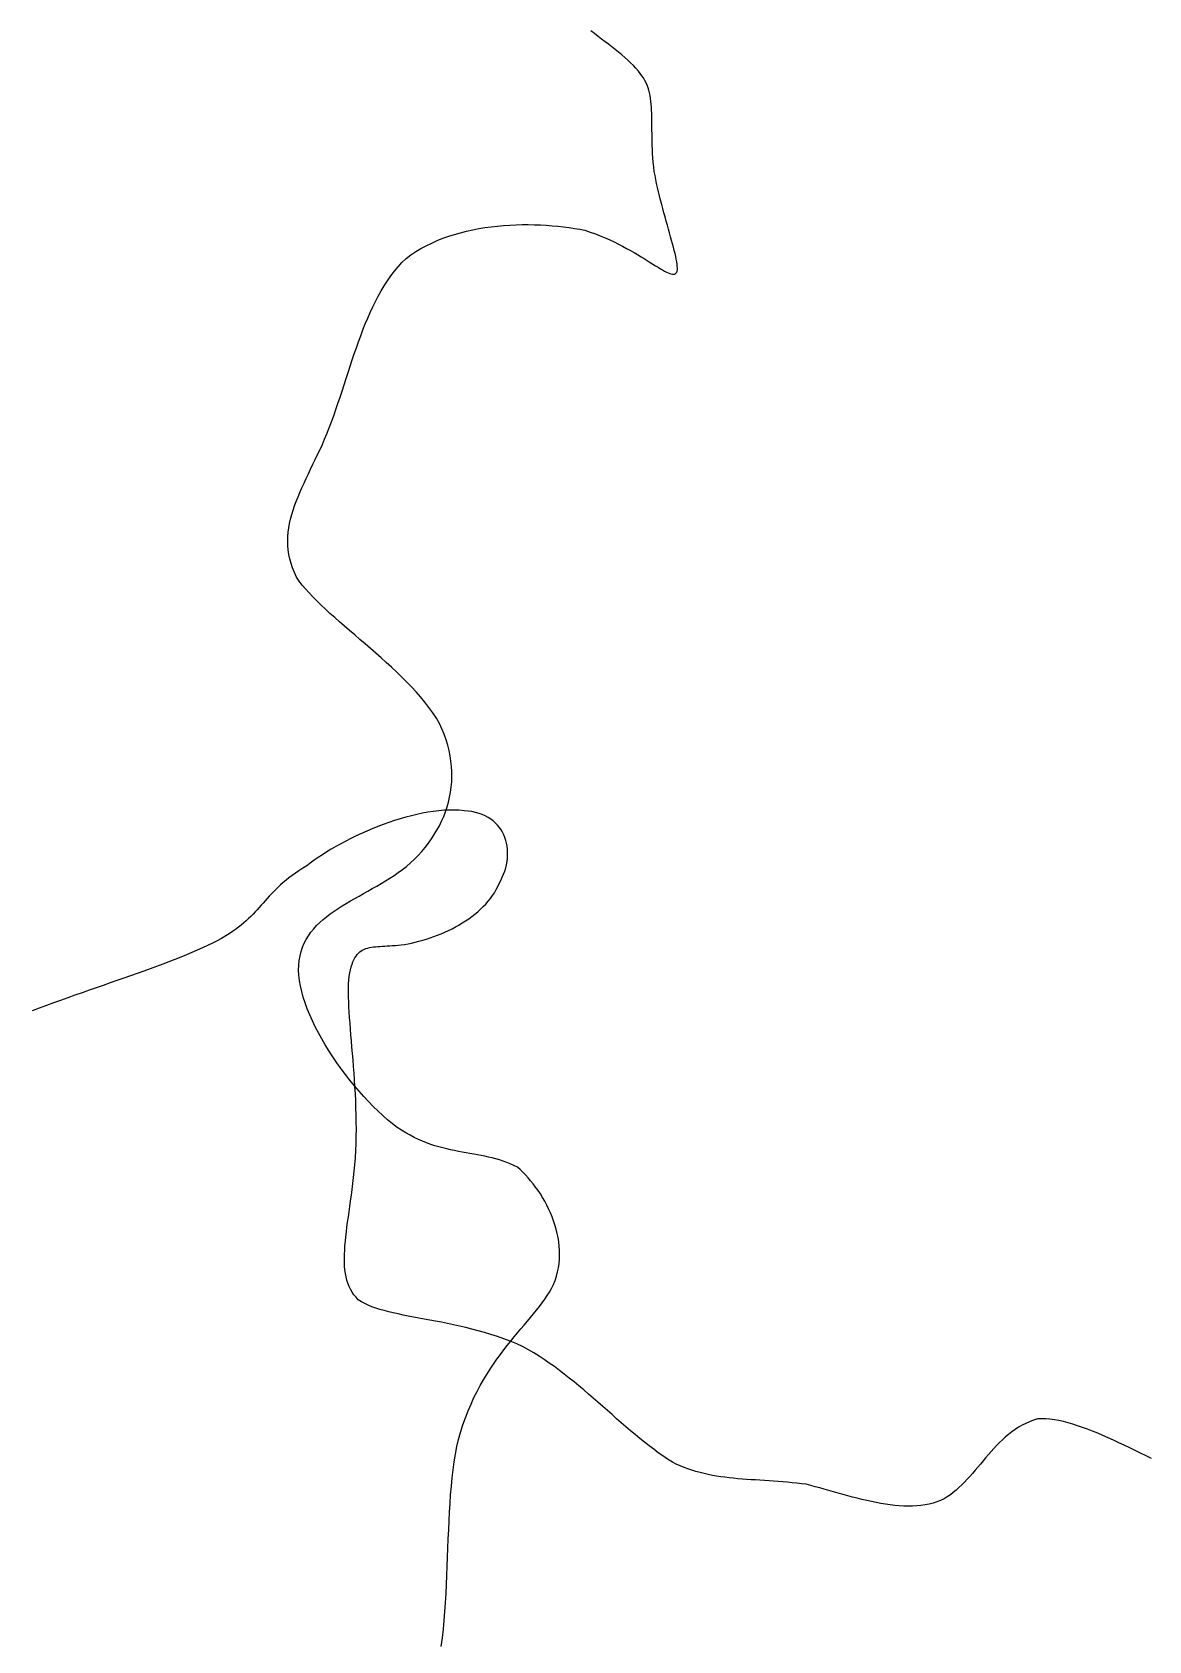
# Model space of a CAD drawing. Header units: metres. Extents: x 507606 to 508087, y 6966978 to 6967359.
# Drawn here: x 507874.283 to 507875.339, y 6967206.191 to 6967207.712 of the extents above; entities that cross this region are included whole.
import ezdxf

# ---------------------------------------------------------------- set-up
doc = ezdxf.new("R2010")
doc.units = ezdxf.units.M
doc.layers.add('mga2020VEG_TREE', color=252, linetype='Continuous')

# ---------------------------------------------------------------- blocks, each defined once
blk = doc.blocks.new('BAC V TREE')
for p, q in [((-13.3799, 6.2861), (-13.4017, 6.3031)), ((-13.3582, 6.2694), (-13.3799, 6.2861)), ((-13.3367, 6.253), (-13.3582, 6.2694)), ((-13.3154, 6.2369), (-13.3367, 6.253)), ((-13.2943, 6.2209), (-13.3154, 6.2369)), ((-13.2736, 6.205), (-13.2943, 6.2209)), ((-13.2533, 6.1892), (-13.2736, 6.205)), ((-13.2334, 6.1734), (-13.2533, 6.1892)), ((-13.2141, 6.1576), (-13.2334, 6.1734)), ((-13.1954, 6.1416), (-13.2141, 6.1576)), ((-13.1773, 6.1254), (-13.1954, 6.1416)), ((-13.1599, 6.1089), (-13.1773, 6.1254)), ((-13.1433, 6.0922), (-13.1599, 6.1089)), ((-13.1275, 6.0751), (-13.1433, 6.0922)), ((-13.1126, 6.0575), (-13.1275, 6.0751)), ((-13.1012, 6.0439), (-13.1126, 6.0575)), ((-13.0909, 6.0301), (-13.1012, 6.0439)), ((-13.0816, 6.0161), (-13.0909, 6.0301)), ((-13.0734, 6.0018), (-13.0816, 6.0161)), ((-13.0661, 5.9871), (-13.0734, 6.0018)), ((-13.0596, 5.9722), (-13.0661, 5.9871)), ((-13.0541, 5.9569), (-13.0596, 5.9722)), ((-13.0492, 5.9413), (-13.0541, 5.9569)), ((-13.0451, 5.9253), (-13.0492, 5.9413)), ((-13.0417, 5.909), (-13.0451, 5.9253)), ((-13.0388, 5.8923), (-13.0417, 5.909)), ((-13.0365, 5.8751), (-13.0388, 5.8923)), ((-13.0347, 5.8575), (-13.0365, 5.8751)), ((-13.0332, 5.8395), (-13.0347, 5.8575)), ((-13.0322, 5.821), (-13.0332, 5.8395)), ((-13.0314, 5.802), (-13.0322, 5.821)), ((-13.0309, 5.7825), (-13.0314, 5.802)), ((-13.0305, 5.7625), (-13.0309, 5.7825)), ((-13.0303, 5.742), (-13.0305, 5.7625)), ((-13.0301, 5.7209), (-13.0303, 5.742)), ((-13.03, 5.6992), (-13.0301, 5.7209)), ((-13.0298, 5.677), (-13.03, 5.6992)), ((-13.0294, 5.6542), (-13.0298, 5.677)), ((-13.029, 5.6307), (-13.0294, 5.6542)), ((-13.0282, 5.6066), (-13.029, 5.6307)), ((-13.0272, 5.5818), (-13.0282, 5.6066)), ((-13.0259, 5.5564), (-13.0272, 5.5818)), ((-13.0241, 5.5303), (-13.0259, 5.5564)), ((-13.0219, 5.5035), (-13.0241, 5.5303)), ((-13.0191, 5.476), (-13.0219, 5.5035)), ((-13.0158, 5.4477), (-13.0191, 5.476)), ((-13.0116, 5.4237), (-13.0158, 5.4477)), ((-13.0069, 5.3992), (-13.0116, 5.4237)), ((-13.0018, 5.3744), (-13.0069, 5.3992)), ((-12.9962, 5.3492), (-13.0018, 5.3744)), ((-12.9903, 5.3238), (-12.9962, 5.3492)), ((-12.984, 5.2982), (-12.9903, 5.3238)), ((-12.9776, 5.2726), (-12.984, 5.2982)), ((-12.9709, 5.2469), (-12.9776, 5.2726)), ((-12.964, 5.2213), (-12.9709, 5.2469)), ((-12.9571, 5.1959), (-12.964, 5.2213)), ((-12.9501, 5.1707), (-12.9571, 5.1959)), ((-14.158, 5.0842), (-14.121, 5.0924)), ((-14.121, 5.0924), (-14.0837, 5.0996)), ((-14.0837, 5.0996), (-14.0462, 5.1058)), ((-14.0462, 5.1058), (-14.0085, 5.1111)), ((-14.0085, 5.1111), (-13.9707, 5.1154)), ((-13.9707, 5.1154), (-13.9329, 5.1188)), ((-13.9329, 5.1188), (-13.8951, 5.1213)), ((-13.8951, 5.1213), (-13.8574, 5.1231)), ((-13.8574, 5.1231), (-13.8199, 5.124)), ((-13.8199, 5.124), (-13.7827, 5.1241)), ((-13.7827, 5.1241), (-13.7457, 5.1235)), ((-13.7457, 5.1235), (-13.7091, 5.1222)), ((-13.7091, 5.1222), (-13.673, 5.1202)), ((-13.673, 5.1202), (-13.6373, 5.1175)), ((-13.6373, 5.1175), (-13.6023, 5.1142)), ((-13.6023, 5.1142), (-13.5678, 5.1103)), ((-13.5678, 5.1103), (-13.5341, 5.1059)), ((-13.5341, 5.1059), (-13.5011, 5.1009)), ((-13.5011, 5.1009), (-13.469, 5.0954)), ((-13.469, 5.0954), (-13.4377, 5.0895)), ((-13.4377, 5.0895), (-13.4056, 5.0787)), ((-12.9432, 5.1458), (-12.9501, 5.1707)), ((-12.9363, 5.1212), (-12.9432, 5.1458)), ((-12.9295, 5.0971), (-12.9363, 5.1212)), ((-12.9228, 5.0735), (-12.9295, 5.0971)), ((-14.4357, 4.9783), (-14.4034, 4.9958)), ((-14.4034, 4.9958), (-14.3703, 5.0119)), ((-14.3703, 5.0119), (-14.3364, 5.0269)), ((-14.3364, 5.0269), (-14.3018, 5.0406)), ((-14.3018, 5.0406), (-14.2667, 5.0532)), ((-14.2667, 5.0532), (-14.2309, 5.0646)), ((-14.2309, 5.0646), (-14.1947, 5.075)), ((-14.1947, 5.075), (-14.158, 5.0842)), ((-13.4056, 5.0787), (-13.3745, 5.0674)), ((-13.3745, 5.0674), (-13.3444, 5.0556)), ((-13.3444, 5.0556), (-13.3153, 5.0435)), ((-13.3153, 5.0435), (-13.2871, 5.031)), ((-13.2871, 5.031), (-13.26, 5.0184)), ((-13.26, 5.0184), (-13.2338, 5.0055)), ((-13.2338, 5.0055), (-13.2085, 4.9926)), ((-13.2085, 4.9926), (-13.1843, 4.9797)), ((-12.9164, 5.0505), (-12.9228, 5.0735)), ((-12.9103, 5.0283), (-12.9164, 5.0505)), ((-12.9045, 5.0067), (-12.9103, 5.0283)), ((-12.899, 4.986), (-12.9045, 5.0067)), ((-14.5516, 4.8932), (-14.5269, 4.9182)), ((-14.5269, 4.9182), (-14.4975, 4.9396)), ((-14.4975, 4.9396), (-14.4671, 4.9596)), ((-14.4671, 4.9596), (-14.4357, 4.9783)), ((-13.1843, 4.9797), (-13.161, 4.9668)), ((-13.161, 4.9668), (-13.1386, 4.954)), ((-13.1386, 4.954), (-13.1172, 4.9414)), ((-13.1172, 4.9414), (-13.0967, 4.929)), ((-13.0967, 4.929), (-13.0771, 4.917)), ((-13.0771, 4.917), (-13.0585, 4.9054)), ((-13.0585, 4.9054), (-13.0408, 4.8942)), ((-13.0408, 4.8942), (-13.024, 4.8836)), ((-12.894, 4.9662), (-12.899, 4.986)), ((-12.8895, 4.9474), (-12.894, 4.9662)), ((-12.8855, 4.9297), (-12.8895, 4.9474)), ((-12.8821, 4.913), (-12.8855, 4.9297)), ((-12.8793, 4.8977), (-12.8821, 4.913)), ((-12.8772, 4.8835), (-12.8793, 4.8977)), ((-14.6394, 4.7826), (-14.619, 4.8118)), ((-14.619, 4.8118), (-14.5975, 4.84)), ((-14.5975, 4.84), (-14.5751, 4.8672)), ((-14.5751, 4.8672), (-14.5516, 4.8932)), ((-13.024, 4.8836), (-13.0081, 4.8736)), ((-13.0081, 4.8736), (-12.9932, 4.8643)), ((-12.9932, 4.8643), (-12.9791, 4.8557)), ((-12.9791, 4.8557), (-12.9659, 4.8479)), ((-12.9659, 4.8479), (-12.9536, 4.841)), ((-12.9536, 4.841), (-12.9422, 4.8351)), ((-12.9422, 4.8351), (-12.9317, 4.8302)), ((-12.9317, 4.8302), (-12.922, 4.8263)), ((-12.922, 4.8263), (-12.9132, 4.8237)), ((-12.9132, 4.8237), (-12.9053, 4.8223)), ((-12.9053, 4.8223), (-12.8982, 4.8221)), ((-12.8982, 4.8221), (-12.8919, 4.8234)), ((-12.8919, 4.8234), (-12.8866, 4.8261)), ((-12.8866, 4.8261), (-12.882, 4.8303)), ((-12.882, 4.8303), (-12.8789, 4.8351)), ((-12.8789, 4.8351), (-12.8767, 4.8416)), ((-12.8758, 4.8708), (-12.8772, 4.8835)), ((-12.8767, 4.8416), (-12.8755, 4.8497)), ((-12.8753, 4.8595), (-12.8758, 4.8708)), ((-12.8755, 4.8497), (-12.8753, 4.8595)), ((-14.6955, 4.6897), (-14.6777, 4.7215)), ((-14.6777, 4.7215), (-14.659, 4.7525)), ((-14.659, 4.7525), (-14.6394, 4.7826)), ((-14.7448, 4.5899), (-14.7291, 4.6238)), ((-14.7291, 4.6238), (-14.7126, 4.6571)), ((-14.7126, 4.6571), (-14.6955, 4.6897)), ((-14.7889, 4.4845), (-14.7747, 4.5201)), ((-14.7747, 4.5201), (-14.76, 4.5553)), ((-14.76, 4.5553), (-14.7448, 4.5899)), ((-14.829, 4.375), (-14.816, 4.4119)), ((-14.816, 4.4119), (-14.8026, 4.4484)), ((-14.8026, 4.4484), (-14.7889, 4.4845)), ((-14.8544, 4.3004), (-14.8418, 4.3378)), ((-14.8418, 4.3378), (-14.829, 4.375)), ((-14.8913, 4.1872), (-14.8791, 4.225)), ((-14.8791, 4.225), (-14.8668, 4.2628)), ((-14.8668, 4.2628), (-14.8544, 4.3004)), ((-14.9284, 4.0736), (-14.9159, 4.1114)), ((-14.9159, 4.1114), (-14.9036, 4.1493)), ((-14.9036, 4.1493), (-14.8913, 4.1872)), ((-14.9538, 3.9983), (-14.941, 4.0358)), ((-14.941, 4.0358), (-14.9284, 4.0736)), ((-14.9941, 3.8872), (-14.9803, 3.9239)), ((-14.9803, 3.9239), (-14.9669, 3.961)), ((-14.9669, 3.961), (-14.9538, 3.9983)), ((-15.0361, 3.7871), (-15.0221, 3.8187)), ((-15.0221, 3.8187), (-15.0084, 3.8509)), ((-15.0084, 3.8509), (-14.9941, 3.8872)), ((-15.0789, 3.6953), (-15.0646, 3.7254)), ((-15.0646, 3.7254), (-15.0503, 3.756)), ((-15.0503, 3.756), (-15.0361, 3.7871)), ((-15.121, 3.6074), (-15.1072, 3.6363)), ((-15.1072, 3.6363), (-15.0931, 3.6656)), ((-15.0931, 3.6656), (-15.0789, 3.6953)), ((-15.1604, 3.5227), (-15.1477, 3.5507)), ((-15.1477, 3.5507), (-15.1346, 3.5789)), ((-15.1346, 3.5789), (-15.121, 3.6074)), ((-15.2048, 3.4133), (-15.1948, 3.4404)), ((-15.1948, 3.4404), (-15.184, 3.4676)), ((-15.184, 3.4676), (-15.1725, 3.4951)), ((-15.1725, 3.4951), (-15.1604, 3.5227)), ((-15.2354, 3.3061), (-15.2293, 3.3328)), ((-15.2293, 3.3328), (-15.2222, 3.3595)), ((-15.2222, 3.3595), (-15.214, 3.3863)), ((-15.214, 3.3863), (-15.2048, 3.4133)), ((-15.2461, 3.2259), (-15.2438, 3.2527)), ((-15.2438, 3.2527), (-15.2402, 3.2794)), ((-15.2402, 3.2794), (-15.2354, 3.3061)), ((-15.2469, 3.1991), (-15.2461, 3.2259)), ((-15.2462, 3.1722), (-15.2469, 3.1991)), ((-15.2439, 3.1452), (-15.2462, 3.1722)), ((-15.24, 3.118), (-15.2439, 3.1452)), ((-15.2343, 3.0906), (-15.24, 3.118)), ((-15.2267, 3.0629), (-15.2343, 3.0906)), ((-15.2173, 3.0351), (-15.2267, 3.0629)), ((-15.2059, 3.0069), (-15.2173, 3.0351)), ((-15.1924, 2.9784), (-15.2059, 3.0069)), ((-15.1762, 2.955), (-15.1924, 2.9784)), ((-15.1581, 2.9313), (-15.1762, 2.955)), ((-15.1384, 2.9074), (-15.1581, 2.9313)), ((-15.117, 2.8832), (-15.1384, 2.9074)), ((-15.0941, 2.8588), (-15.117, 2.8832)), ((-15.0698, 2.8342), (-15.0941, 2.8588)), ((-15.0443, 2.8093), (-15.0698, 2.8342)), ((-15.0175, 2.7842), (-15.0443, 2.8093)), ((-14.9898, 2.7588), (-15.0175, 2.7842)), ((-14.9611, 2.7332), (-14.9898, 2.7588)), ((-14.9315, 2.7072), (-14.9611, 2.7332)), ((-14.9013, 2.681), (-14.9315, 2.7072)), ((-14.8704, 2.6545), (-14.9013, 2.681)), ((-14.8391, 2.6278), (-14.8704, 2.6545)), ((-14.8074, 2.6007), (-14.8391, 2.6278)), ((-14.7754, 2.5733), (-14.8074, 2.6007)), ((-14.7433, 2.5456), (-14.7754, 2.5733)), ((-14.7111, 2.5176), (-14.7433, 2.5456)), ((-14.679, 2.4892), (-14.7111, 2.5176)), ((-14.6471, 2.4606), (-14.679, 2.4892)), ((-14.6155, 2.4316), (-14.6471, 2.4606)), ((-14.5844, 2.4022), (-14.6155, 2.4316)), ((-14.5537, 2.3726), (-14.5844, 2.4022)), ((-14.5237, 2.3425), (-14.5537, 2.3726)), ((-14.4944, 2.3121), (-14.5237, 2.3425)), ((-14.466, 2.2814), (-14.4944, 2.3121)), ((-14.4386, 2.2503), (-14.466, 2.2814)), ((-14.4123, 2.2188), (-14.4386, 2.2503)), ((-14.3872, 2.1869), (-14.4123, 2.2188)), ((-14.3634, 2.1546), (-14.3872, 2.1869)), ((-14.341, 2.1219), (-14.3634, 2.1546)), ((-14.3239, 2.0889), (-14.341, 2.1219)), ((-14.3087, 2.0559), (-14.3239, 2.0889)), ((-14.2952, 2.023), (-14.3087, 2.0559)), ((-14.2834, 1.9901), (-14.2952, 2.023)), ((-14.2734, 1.9574), (-14.2834, 1.9901)), ((-14.265, 1.9248), (-14.2734, 1.9574)), ((-14.2583, 1.8923), (-14.265, 1.9248)), ((-14.2533, 1.8601), (-14.2583, 1.8923)), ((-14.2499, 1.828), (-14.2533, 1.8601)), ((-14.248, 1.7961), (-14.2499, 1.828)), ((-14.2489, 1.7332), (-14.2477, 1.7646)), ((-14.2477, 1.7646), (-14.248, 1.7961)), ((-14.2615, 1.6411), (-14.2558, 1.6714)), ((-14.2558, 1.6714), (-14.2516, 1.7022)), ((-14.2516, 1.7022), (-14.2489, 1.7332)), ((-14.2867, 1.5521), (-14.2769, 1.5814)), ((-14.2769, 1.5814), (-14.2685, 1.611)), ((-14.2685, 1.611), (-14.2615, 1.6411)), ((-14.3239, 1.4669), (-14.3102, 1.4949)), ((-14.3102, 1.4949), (-14.2978, 1.5233)), ((-14.2978, 1.5233), (-14.2867, 1.5521)), ((-14.3908, 1.3604), (-14.3723, 1.3862)), ((-14.3723, 1.3862), (-14.355, 1.4126)), ((-14.355, 1.4126), (-14.3389, 1.4395)), ((-14.3389, 1.4395), (-14.3239, 1.4669)), ((-14.4759, 1.2631), (-14.453, 1.2865)), ((-14.453, 1.2865), (-14.4312, 1.3105)), ((-14.4312, 1.3105), (-14.4105, 1.3351)), ((-14.4105, 1.3351), (-14.3908, 1.3604)), ((-14.5993, 1.1643), (-14.5738, 1.1817)), ((-14.5738, 1.1817), (-14.5489, 1.1997)), ((-14.5489, 1.1997), (-14.5246, 1.2183)), ((-14.5246, 1.2183), (-14.4997, 1.2404)), ((-14.4997, 1.2404), (-14.4759, 1.2631)), ((-14.759, 1.0691), (-14.732, 1.0842)), ((-14.732, 1.0842), (-14.7051, 1.0996)), ((-14.7051, 1.0996), (-14.6783, 1.1152)), ((-14.6783, 1.1152), (-14.6516, 1.1311)), ((-14.6516, 1.1311), (-14.6253, 1.1475)), ((-14.6253, 1.1475), (-14.5993, 1.1643)), ((-14.9162, 0.9786), (-14.891, 0.994)), ((-14.891, 0.994), (-14.8653, 1.0092)), ((-14.8653, 1.0092), (-14.8391, 1.0242)), ((-14.8391, 1.0242), (-14.8126, 1.0392)), ((-14.8126, 1.0392), (-14.7859, 1.0541)), ((-14.7859, 1.0541), (-14.759, 1.0691)), ((-15.0517, 0.8779), (-15.0315, 0.896)), ((-15.0315, 0.896), (-15.0102, 0.9135)), ((-15.0102, 0.9135), (-14.9879, 0.9305)), ((-14.9879, 0.9305), (-14.9648, 0.9469)), ((-14.9648, 0.9469), (-14.9409, 0.963)), ((-14.9409, 0.963), (-14.9162, 0.9786)), ((-15.1341, 0.7752), (-15.1204, 0.7975)), ((-15.1204, 0.7975), (-15.1053, 0.8189)), ((-15.1053, 0.8189), (-15.0887, 0.8394)), ((-15.0887, 0.8394), (-15.0708, 0.859)), ((-15.0708, 0.859), (-15.0517, 0.8779)), ((-15.1719, 0.6745), (-15.1651, 0.7015)), ((-15.1651, 0.7015), (-15.1565, 0.7272)), ((-15.1565, 0.7272), (-15.1461, 0.7517)), ((-15.1461, 0.7517), (-15.1341, 0.7752)), ((-15.1804, 0.5879), (-15.1797, 0.6177)), ((-15.1789, 0.557), (-15.1804, 0.5879)), ((-15.1797, 0.6177), (-15.1767, 0.6462)), ((-15.1767, 0.6462), (-15.1719, 0.6745)), ((-15.1752, 0.525), (-15.1789, 0.557)), ((-15.1695, 0.4921), (-15.1752, 0.525)), ((-15.1618, 0.4584), (-15.1695, 0.4921)), ((-15.1522, 0.4239), (-15.1618, 0.4584)), ((-15.1408, 0.3888), (-15.1522, 0.4239)), ((-15.1277, 0.3531), (-15.1408, 0.3888)), ((-15.113, 0.3169), (-15.1277, 0.3531)), ((-15.0968, 0.2804), (-15.113, 0.3169)), ((-15.0791, 0.2437), (-15.0968, 0.2804)), ((-15.06, 0.2068), (-15.0791, 0.2437)), ((-15.0397, 0.1699), (-15.06, 0.2068)), ((-15.0181, 0.133), (-15.0397, 0.1699)), ((-14.9955, 0.0962), (-15.0181, 0.133)), ((-14.9718, 0.0598), (-14.9955, 0.0962)), ((-14.9472, 0.0236), (-14.9718, 0.0598)), ((-14.9217, -0.0121), (-14.9472, 0.0236)), ((-14.8954, -0.0472), (-14.9217, -0.0121)), ((-14.8685, -0.0817), (-14.8954, -0.0472)), ((-14.841, -0.1154), (-14.8685, -0.0817)), ((-14.8129, -0.1483), (-14.841, -0.1154)), ((-14.7845, -0.1802), (-14.8129, -0.1483)), ((-14.7557, -0.2111), (-14.7845, -0.1802)), ((-14.7266, -0.2408), (-14.7557, -0.2111)), ((-14.6974, -0.2693), (-14.7266, -0.2408)), ((-14.6681, -0.2964), (-14.6974, -0.2693)), ((-14.6388, -0.3221), (-14.6681, -0.2964)), ((-14.6096, -0.3463), (-14.6388, -0.3221)), ((-14.5805, -0.3687), (-14.6096, -0.3463)), ((-14.5544, -0.3862), (-14.5805, -0.3687)), ((-14.5284, -0.4022), (-14.5544, -0.3862)), ((-14.5027, -0.4168), (-14.5284, -0.4022)), ((-14.4771, -0.4301), (-14.5027, -0.4168)), ((-14.4518, -0.4421), (-14.4771, -0.4301)), ((-14.4266, -0.453), (-14.4518, -0.4421)), ((-14.4016, -0.4629), (-14.4266, -0.453)), ((-14.3768, -0.4718), (-14.4016, -0.4629)), ((-14.3521, -0.4799), (-14.3768, -0.4718)), ((-14.3277, -0.4871), (-14.3521, -0.4799)), ((-14.3034, -0.4937), (-14.3277, -0.4871)), ((-14.2793, -0.4996), (-14.3034, -0.4937)), ((-14.2553, -0.505), (-14.2793, -0.4996)), ((-14.2316, -0.51), (-14.2553, -0.505)), ((-14.2079, -0.5146), (-14.2316, -0.51)), ((-14.1845, -0.5189), (-14.2079, -0.5146)), ((-14.1612, -0.5231), (-14.1845, -0.5189)), ((-14.138, -0.5271), (-14.1612, -0.5231)), ((-14.115, -0.5312), (-14.138, -0.5271)), ((-14.0922, -0.5353), (-14.115, -0.5312)), ((-14.0695, -0.5396), (-14.0922, -0.5353)), ((-14.0469, -0.5441), (-14.0695, -0.5396)), ((-14.0244, -0.549), (-14.0469, -0.5441)), ((-14.0021, -0.5543), (-14.0244, -0.549)), ((-13.98, -0.5601), (-14.0021, -0.5543)), ((-13.9579, -0.5665), (-13.98, -0.5601)), ((-13.936, -0.5735), (-13.9579, -0.5665)), ((-13.9142, -0.5814), (-13.936, -0.5735)), ((-13.8925, -0.5901), (-13.9142, -0.5814)), ((-13.871, -0.5997), (-13.8925, -0.5901)), ((-13.8495, -0.6104), (-13.871, -0.5997)), ((-13.8331, -0.6251), (-13.8495, -0.6104)), ((-13.8167, -0.6408), (-13.8331, -0.6251)), ((-13.8005, -0.6574), (-13.8167, -0.6408)), ((-13.7845, -0.6749), (-13.8005, -0.6574)), ((-13.7688, -0.6932), (-13.7845, -0.6749)), ((-13.7534, -0.7122), (-13.7688, -0.6932)), ((-13.7383, -0.7321), (-13.7534, -0.7122)), ((-13.7237, -0.7526), (-13.7383, -0.7321)), ((-13.7096, -0.7738), (-13.7237, -0.7526)), ((-13.696, -0.7956), (-13.7096, -0.7738)), ((-13.6831, -0.818), (-13.696, -0.7956)), ((-13.6707, -0.841), (-13.6831, -0.818)), ((-13.6591, -0.8644), (-13.6707, -0.841)), ((-13.6482, -0.8883), (-13.6591, -0.8644)), ((-13.6381, -0.9126), (-13.6482, -0.8883)), ((-13.6288, -0.9373), (-13.6381, -0.9126)), ((-13.6205, -0.9623), (-13.6288, -0.9373)), ((-13.6131, -0.9877), (-13.6205, -0.9623)), ((-13.6068, -1.0133), (-13.6131, -0.9877)), ((-13.6015, -1.0391), (-13.6068, -1.0133)), ((-13.5974, -1.065), (-13.6015, -1.0391)), ((-13.5944, -1.0911), (-13.5974, -1.065)), ((-13.5954, -1.196), (-13.5931, -1.1698)), ((-13.5927, -1.1173), (-13.5944, -1.0911)), ((-13.5931, -1.1698), (-13.5922, -1.1436)), ((-13.5922, -1.1436), (-13.5927, -1.1173)), ((-13.6112, -1.2741), (-13.6044, -1.2482)), ((-13.6044, -1.2482), (-13.5992, -1.2222)), ((-13.5992, -1.2222), (-13.5954, -1.196)), ((-13.668, -1.3923), (-13.6541, -1.3701)), ((-13.6541, -1.3701), (-13.6413, -1.3478)), ((-13.6413, -1.3478), (-13.6296, -1.3252)), ((-13.6296, -1.3252), (-13.6196, -1.2997)), ((-13.6196, -1.2997), (-13.6112, -1.2741)), ((-13.7323, -1.4803), (-13.715, -1.4583)), ((-13.715, -1.4583), (-13.6985, -1.4363)), ((-13.6985, -1.4363), (-13.6828, -1.4143)), ((-13.6828, -1.4143), (-13.668, -1.3923)), ((-13.8077, -1.571), (-13.788, -1.5478)), ((-13.788, -1.5478), (-13.7689, -1.5251)), ((-13.7689, -1.5251), (-13.7503, -1.5026)), ((-13.7503, -1.5026), (-13.7323, -1.4803)), ((-13.8897, -1.6689), (-13.8688, -1.6435)), ((-13.8688, -1.6435), (-13.8481, -1.6188)), ((-13.8481, -1.6188), (-13.8277, -1.5946)), ((-13.8277, -1.5946), (-13.8077, -1.571)), ((-13.9739, -1.7786), (-13.9529, -1.7498)), ((-13.9529, -1.7498), (-13.9318, -1.722)), ((-13.9318, -1.722), (-13.9107, -1.695)), ((-13.9107, -1.695), (-13.8897, -1.6689)), ((-14.0359, -1.8714), (-14.0155, -1.8393)), ((-14.0155, -1.8393), (-13.9948, -1.8084)), ((-13.9948, -1.8084), (-13.9739, -1.7786)), ((-14.0949, -1.9754), (-14.0757, -1.9394)), ((-14.0757, -1.9394), (-14.056, -1.9047)), ((-14.056, -1.9047), (-14.0359, -1.8714)), ((-14.1489, -2.0925), (-14.1315, -2.0519)), ((-14.1315, -2.0519), (-14.1135, -2.0129)), ((-14.1135, -2.0129), (-14.0949, -1.9754)), ((-14.1812, -2.1789), (-14.1654, -2.1348)), ((-14.1654, -2.1348), (-14.1489, -2.0925)), ((-14.2072, -2.2671), (-14.1961, -2.2248)), ((-14.1961, -2.2248), (-14.1812, -2.1789)), ((-14.2259, -2.3566), (-14.2172, -2.3111)), ((-14.2172, -2.3111), (-14.2072, -2.2671)), ((-14.2403, -2.4519), (-14.2336, -2.4036)), ((-14.2336, -2.4036), (-14.2259, -2.3566)), ((-14.2511, -2.5519), (-14.2461, -2.5013)), ((-14.2461, -2.5013), (-14.2403, -2.4519)), ((-14.2591, -2.656), (-14.2554, -2.6035)), ((-14.2554, -2.6035), (-14.2511, -2.5519)), ((-14.2651, -2.7631), (-14.2623, -2.7092)), ((-14.2623, -2.7092), (-14.2591, -2.656)), ((-14.2698, -2.8725), (-14.2675, -2.8175)), ((-14.2675, -2.8175), (-14.2651, -2.7631)), ((-14.2739, -2.9832), (-14.2718, -2.9277)), ((-14.2718, -2.9277), (-14.2698, -2.8725)), ((-14.276, -3.0388), (-14.2739, -2.9832)), ((-14.2807, -3.1499), (-14.2782, -3.0944)), ((-14.2782, -3.0944), (-14.276, -3.0388)), ((-14.2867, -3.2603), (-14.2835, -3.2052)), ((-14.2835, -3.2052), (-14.2807, -3.1499)), ((-14.2949, -3.3689), (-14.2905, -3.3149)), ((-14.2905, -3.3149), (-14.2867, -3.2603)), ((-14.3058, -3.475), (-14.2999, -3.4223)), ((-14.2999, -3.4223), (-14.2949, -3.3689)), ((-14.3126, -3.5269), (-14.3058, -3.475)), ((-5.2073, -10.7614), (-5.2404, -10.7663)), ((-5.1747, -10.7576), (-5.2073, -10.7614)), ((-5.1426, -10.7549), (-5.1747, -10.7576)), ((-5.1111, -10.7535), (-5.1426, -10.7549)), ((-5.0802, -10.7535), (-5.1111, -10.7535)), ((-5.0501, -10.7547), (-5.0802, -10.7535)), ((-5.0208, -10.7574), (-5.0501, -10.7547)), ((-4.9962, -10.7595), (-5.0208, -10.7574)), ((-4.9728, -10.7629), (-4.9962, -10.7595)), ((-4.9506, -10.7677), (-4.9728, -10.7629)), ((-5.5461, -10.8538), (-5.5796, -10.8673)), ((-5.5123, -10.8409), (-5.5461, -10.8538)), ((-5.4783, -10.8286), (-5.5123, -10.8409)), ((-5.4441, -10.8172), (-5.4783, -10.8286)), ((-5.4099, -10.8064), (-5.4441, -10.8172)), ((-5.3757, -10.7966), (-5.4099, -10.8064)), ((-5.3416, -10.7876), (-5.3757, -10.7966)), ((-5.3076, -10.7795), (-5.3416, -10.7876)), ((-5.2738, -10.7724), (-5.3076, -10.7795)), ((-5.2404, -10.7663), (-5.2738, -10.7724)), ((-4.9297, -10.7736), (-4.9506, -10.7677)), ((-4.91, -10.7807), (-4.9297, -10.7736)), ((-4.8915, -10.789), (-4.91, -10.7807)), ((-4.8742, -10.7983), (-4.8915, -10.789)), ((-4.8581, -10.8086), (-4.8742, -10.7983)), ((-4.8432, -10.8199), (-4.8581, -10.8086)), ((-4.8295, -10.8321), (-4.8432, -10.8199)), ((-4.8169, -10.8451), (-4.8295, -10.8321)), ((-4.8056, -10.859), (-4.8169, -10.8451)), ((-4.7954, -10.8735), (-4.8056, -10.859)), ((-5.7708, -10.9585), (-5.8003, -10.975)), ((-5.7405, -10.9424), (-5.7708, -10.9585)), ((-5.7094, -10.9265), (-5.7405, -10.9424)), ((-5.6778, -10.911), (-5.7094, -10.9265)), ((-5.6455, -10.896), (-5.6778, -10.911)), ((-5.6128, -10.8814), (-5.6455, -10.896)), ((-5.5796, -10.8673), (-5.6128, -10.8814)), ((-4.7864, -10.8888), (-4.7954, -10.8735)), ((-4.7785, -10.9046), (-4.7864, -10.8888)), ((-4.7718, -10.9211), (-4.7785, -10.9046)), ((-4.7663, -10.938), (-4.7718, -10.9211)), ((-4.7619, -10.9555), (-4.7663, -10.938)), ((-4.7586, -10.9733), (-4.7619, -10.9555)), ((-5.9334, -11.0591), (-5.9566, -11.076)), ((-5.9089, -11.0422), (-5.9334, -11.0591)), ((-5.8833, -11.0252), (-5.9089, -11.0422)), ((-5.8566, -11.0084), (-5.8833, -11.0252)), ((-5.8289, -10.9916), (-5.8566, -11.0084)), ((-5.8003, -10.975), (-5.8289, -10.9916)), ((-4.7593, -11.0668), (-4.757, -11.0477)), ((-4.7565, -10.9915), (-4.7586, -10.9733)), ((-4.757, -11.0477), (-4.7557, -11.0288)), ((-4.7555, -11.01), (-4.7565, -10.9915)), ((-4.7557, -11.0288), (-4.7555, -11.01)), ((-6.0673, -11.1512), (-6.0863, -11.1656)), ((-6.0472, -11.1367), (-6.0673, -11.1512)), ((-6.0257, -11.1222), (-6.0472, -11.1367)), ((-6.0029, -11.1075), (-6.0257, -11.1222)), ((-5.9786, -11.0928), (-6.0029, -11.1075)), ((-5.9566, -11.076), (-5.9786, -11.0928)), ((-4.7879, -11.1623), (-4.78, -11.1434)), ((-4.78, -11.1434), (-4.7732, -11.1243)), ((-4.7732, -11.1243), (-4.7675, -11.1051)), ((-4.7675, -11.1051), (-4.7628, -11.086)), ((-4.7628, -11.086), (-4.7593, -11.0668)), ((-6.1805, -11.2503), (-6.1938, -11.2641)), ((-6.1667, -11.2363), (-6.1805, -11.2503)), ((-6.1522, -11.2223), (-6.1667, -11.2363)), ((-6.1371, -11.2083), (-6.1522, -11.2223)), ((-6.1211, -11.1941), (-6.1371, -11.2083)), ((-6.1042, -11.1799), (-6.1211, -11.1941)), ((-6.0863, -11.1656), (-6.1042, -11.1799)), ((-4.8355, -11.256), (-4.8249, -11.2376)), ((-4.8249, -11.2376), (-4.8153, -11.2188)), ((-4.8153, -11.2188), (-4.8069, -11.1996)), ((-4.8069, -11.1996), (-4.7968, -11.1811)), ((-4.7968, -11.1811), (-4.7879, -11.1623)), ((-6.2676, -11.3462), (-6.2798, -11.3597)), ((-6.2555, -11.3326), (-6.2676, -11.3462)), ((-6.2435, -11.319), (-6.2555, -11.3326)), ((-6.2314, -11.3054), (-6.2435, -11.319)), ((-6.2191, -11.2917), (-6.2314, -11.3054)), ((-6.2066, -11.2779), (-6.2191, -11.2917)), ((-6.1938, -11.2641), (-6.2066, -11.2779)), ((-4.9198, -11.3568), (-4.9036, -11.3411)), ((-4.9036, -11.3411), (-4.8882, -11.325)), ((-4.8882, -11.325), (-4.8736, -11.3084)), ((-4.8736, -11.3084), (-4.8599, -11.2914)), ((-4.8599, -11.2914), (-4.8472, -11.2739)), ((-4.8472, -11.2739), (-4.8355, -11.256)), ((-6.361, -11.44), (-6.3767, -11.4533)), ((-6.3461, -11.4267), (-6.361, -11.44)), ((-6.3318, -11.4133), (-6.3461, -11.4267)), ((-6.3181, -11.4), (-6.3318, -11.4133)), ((-6.305, -11.3866), (-6.3181, -11.4)), ((-6.2922, -11.3731), (-6.305, -11.3866)), ((-6.2798, -11.3597), (-6.2922, -11.3731)), ((-5.0519, -11.4528), (-5.0314, -11.4405)), ((-5.0314, -11.4405), (-5.0114, -11.4278)), ((-5.0114, -11.4278), (-4.9918, -11.4146)), ((-4.9918, -11.4146), (-4.9728, -11.4009)), ((-4.9728, -11.4009), (-4.9545, -11.3866)), ((-4.9545, -11.3866), (-4.9368, -11.3719)), ((-4.9368, -11.3719), (-4.9198, -11.3568)), ((-6.5236, -11.5483), (-6.552, -11.5626)), ((-6.4965, -11.534), (-6.5236, -11.5483)), ((-6.4706, -11.5195), (-6.4965, -11.534)), ((-6.4495, -11.5063), (-6.4706, -11.5195)), ((-6.4296, -11.4931), (-6.4495, -11.5063)), ((-6.411, -11.4798), (-6.4296, -11.4931)), ((-6.3934, -11.4666), (-6.411, -11.4798)), ((-6.3767, -11.4533), (-6.3934, -11.4666)), ((-5.2951, -11.5519), (-5.2725, -11.5457)), ((-5.2725, -11.5457), (-5.2499, -11.5389)), ((-5.2499, -11.5389), (-5.2273, -11.5315)), ((-5.2273, -11.5315), (-5.2048, -11.5236)), ((-5.2048, -11.5236), (-5.1823, -11.5151)), ((-5.1823, -11.5151), (-5.16, -11.506)), ((-5.16, -11.506), (-5.1378, -11.4964)), ((-5.1378, -11.4964), (-5.1159, -11.4863)), ((-5.1159, -11.4863), (-5.0942, -11.4756)), ((-5.0942, -11.4756), (-5.0729, -11.4645)), ((-5.0729, -11.4645), (-5.0519, -11.4528)), ((-6.7106, -11.6336), (-6.7453, -11.6477)), ((-6.6769, -11.6194), (-6.7106, -11.6336)), ((-6.6441, -11.6053), (-6.6769, -11.6194)), ((-6.6123, -11.5911), (-6.6441, -11.6053)), ((-6.5816, -11.5769), (-6.6123, -11.5911)), ((-6.552, -11.5626), (-6.5816, -11.5769)), ((-5.6846, -11.6518), (-5.6779, -11.6413)), ((-5.6779, -11.6413), (-5.6707, -11.6319)), ((-5.6707, -11.6319), (-5.663, -11.6236)), ((-5.663, -11.6236), (-5.6549, -11.6163)), ((-5.6549, -11.6163), (-5.6463, -11.61)), ((-5.6463, -11.61), (-5.6372, -11.6045)), ((-5.6372, -11.6045), (-5.6276, -11.5999)), ((-5.6276, -11.5999), (-5.6176, -11.5959)), ((-5.6176, -11.5959), (-5.607, -11.5927)), ((-5.607, -11.5927), (-5.5959, -11.59)), ((-5.5959, -11.59), (-5.5843, -11.5878)), ((-5.5843, -11.5878), (-5.5722, -11.586)), ((-5.5722, -11.586), (-5.5596, -11.5846)), ((-5.5596, -11.5846), (-5.5464, -11.5835)), ((-5.5464, -11.5835), (-5.5327, -11.5826)), ((-5.5327, -11.5826), (-5.5184, -11.5818)), ((-5.5184, -11.5818), (-5.5036, -11.581)), ((-5.5036, -11.581), (-5.4882, -11.5803)), ((-5.4882, -11.5803), (-5.4723, -11.5794)), ((-5.4723, -11.5794), (-5.4557, -11.5784)), ((-5.4557, -11.5784), (-5.4386, -11.5771)), ((-5.4386, -11.5771), (-5.4209, -11.5755)), ((-5.4209, -11.5755), (-5.4026, -11.5735)), ((-5.4026, -11.5735), (-5.3836, -11.5711)), ((-5.3836, -11.5711), (-5.3618, -11.5672)), ((-5.3618, -11.5672), (-5.3398, -11.5627)), ((-5.3398, -11.5627), (-5.3175, -11.5576)), ((-5.3175, -11.5576), (-5.2951, -11.5519)), ((-6.9706, -11.7329), (-7.0105, -11.7472)), ((-6.9313, -11.7186), (-6.9706, -11.7329)), ((-6.8926, -11.7043), (-6.9313, -11.7186)), ((-6.8546, -11.6901), (-6.8926, -11.7043)), ((-6.8174, -11.676), (-6.8546, -11.6901)), ((-6.781, -11.6618), (-6.8174, -11.676)), ((-6.7453, -11.6477), (-6.781, -11.6618)), ((-5.7198, -11.7651), (-5.716, -11.7442)), ((-5.716, -11.7442), (-5.7118, -11.725)), ((-5.7118, -11.725), (-5.7072, -11.7074)), ((-5.7072, -11.7074), (-5.7022, -11.6914)), ((-5.7022, -11.6914), (-5.6968, -11.6768)), ((-5.6968, -11.6768), (-5.6909, -11.6637)), ((-5.6909, -11.6637), (-5.6846, -11.6518)), ((-7.2601, -11.8349), (-7.3029, -11.8498)), ((-7.2175, -11.82), (-7.2601, -11.8349)), ((-7.1753, -11.8053), (-7.2175, -11.82)), ((-7.1335, -11.7906), (-7.1753, -11.8053)), ((-7.092, -11.7761), (-7.1335, -11.7906)), ((-7.051, -11.7616), (-7.092, -11.7761)), ((-7.0105, -11.7472), (-7.051, -11.7616)), ((-5.7242, -11.8631), (-5.7241, -11.8364)), ((-5.7241, -11.8364), (-5.7233, -11.8111)), ((-5.7233, -11.8111), (-5.7219, -11.7874)), ((-5.7219, -11.7874), (-5.7198, -11.7651)), ((-7.5193, -11.9268), (-7.5627, -11.9427)), ((-7.4759, -11.9111), (-7.5193, -11.9268)), ((-7.4325, -11.8956), (-7.4759, -11.9111)), ((-7.3891, -11.8802), (-7.4325, -11.8956)), ((-7.3459, -11.8649), (-7.3891, -11.8802)), ((-7.3029, -11.8498), (-7.3459, -11.8649)), ((-5.7237, -11.8912), (-5.7242, -11.8631)), ((-5.7228, -11.9206), (-5.7237, -11.8912)), ((-5.7214, -11.9512), (-5.7228, -11.9206)), ((-7.6061, -11.9587), (-7.6494, -11.9749)), ((-7.5627, -11.9427), (-7.6061, -11.9587)), ((-5.7195, -11.983), (-5.7214, -11.9512)), ((-5.7173, -12.016), (-5.7195, -11.983)), ((-5.7149, -12.05), (-5.7173, -12.016)), ((-5.7121, -12.0851), (-5.7149, -12.05)), ((-5.7092, -12.1211), (-5.7121, -12.0851)), ((-5.7061, -12.1581), (-5.7092, -12.1211)), ((-5.7029, -12.1958), (-5.7061, -12.1581)), ((-5.6997, -12.2344), (-5.7029, -12.1958)), ((-5.6965, -12.2737), (-5.6997, -12.2344)), ((-5.6933, -12.3137), (-5.6965, -12.2737)), ((-5.6903, -12.3543), (-5.6933, -12.3137)), ((-5.6874, -12.3955), (-5.6903, -12.3543)), ((-5.6848, -12.4372), (-5.6874, -12.3955)), ((-5.6824, -12.4793), (-5.6848, -12.4372)), ((-5.6804, -12.5218), (-5.6824, -12.4793)), ((-5.6787, -12.5647), (-5.6804, -12.5218)), ((-5.6774, -12.6078), (-5.6787, -12.5647)), ((-5.6767, -12.6511), (-5.6774, -12.6078)), ((-5.6768, -12.7383), (-5.6764, -12.6947)), ((-5.6764, -12.6947), (-5.6767, -12.6511)), ((-5.6795, -12.8256), (-5.6778, -12.7819)), ((-5.6778, -12.7819), (-5.6768, -12.7383)), ((-5.689, -12.951), (-5.6851, -12.9126)), ((-5.6851, -12.9126), (-5.6819, -12.8691)), ((-5.6819, -12.8691), (-5.6795, -12.8256)), ((-5.6975, -13.0255), (-5.6931, -12.9887)), ((-5.6931, -12.9887), (-5.689, -12.951)), ((-5.7114, -13.131), (-5.7067, -13.0966)), ((-5.7067, -13.0966), (-5.702, -13.0615)), ((-5.702, -13.0615), (-5.6975, -13.0255)), ((-5.7251, -13.2292), (-5.7207, -13.1973)), ((-5.7207, -13.1973), (-5.7161, -13.1646)), ((-5.7161, -13.1646), (-5.7114, -13.131)), ((-5.7371, -13.3202), (-5.7334, -13.2907)), ((-5.7334, -13.2907), (-5.7294, -13.2604)), ((-5.7294, -13.2604), (-5.7251, -13.2292)), ((-5.7474, -13.4304), (-5.7456, -13.4041)), ((-5.7456, -13.4041), (-5.7433, -13.3769)), ((-5.7433, -13.3769), (-5.7404, -13.349)), ((-5.7404, -13.349), (-5.7371, -13.3202)), ((-5.749, -13.4808), (-5.7485, -13.456)), ((-5.7487, -13.5048), (-5.749, -13.4808)), ((-5.7476, -13.528), (-5.7487, -13.5048)), ((-5.7485, -13.456), (-5.7474, -13.4304)), ((-5.7456, -13.5505), (-5.7476, -13.528)), ((-5.7427, -13.5722), (-5.7456, -13.5505)), ((-5.7388, -13.5931), (-5.7427, -13.5722)), ((-5.7339, -13.6132), (-5.7388, -13.5931)), ((-5.7278, -13.6326), (-5.7339, -13.6132)), ((-5.7205, -13.6512), (-5.7278, -13.6326)), ((-5.712, -13.669), (-5.7205, -13.6512)), ((-5.7022, -13.6861), (-5.712, -13.669)), ((-5.691, -13.7024), (-5.7022, -13.6861)), ((-5.6784, -13.7179), (-5.691, -13.7024)), ((-5.6644, -13.7327), (-5.6784, -13.7179)), ((-5.6457, -13.7445), (-5.6644, -13.7327)), ((-5.6257, -13.7554), (-5.6457, -13.7445)), ((-5.6044, -13.7654), (-5.6257, -13.7554)), ((-5.5818, -13.7748), (-5.6044, -13.7654)), ((-5.558, -13.7834), (-5.5818, -13.7748)), ((-5.533, -13.7915), (-5.558, -13.7834)), ((-5.5069, -13.7991), (-5.533, -13.7915)), ((-5.4797, -13.8062), (-5.5069, -13.7991)), ((-5.4515, -13.813), (-5.4797, -13.8062)), ((-5.4223, -13.8194), (-5.4515, -13.813)), ((-5.3921, -13.8257), (-5.4223, -13.8194)), ((-5.3611, -13.8318), (-5.3921, -13.8257)), ((-5.3292, -13.8378), (-5.3611, -13.8318)), ((-5.2965, -13.8439), (-5.3292, -13.8378)), ((-5.263, -13.85), (-5.2965, -13.8439)), ((-5.2288, -13.8563), (-5.263, -13.85)), ((-5.1939, -13.8628), (-5.2288, -13.8563)), ((-5.1584, -13.8696), (-5.1939, -13.8628)), ((-5.1224, -13.8768), (-5.1584, -13.8696)), ((-5.0858, -13.8844), (-5.1224, -13.8768)), ((-5.0487, -13.8926), (-5.0858, -13.8844)), ((-5.0111, -13.9013), (-5.0487, -13.8926)), ((-4.9732, -13.9107), (-5.0111, -13.9013)), ((-4.9349, -13.9209), (-4.9732, -13.9107)), ((-4.8963, -13.9319), (-4.9349, -13.9209)), ((-4.8575, -13.9438), (-4.8963, -13.9319)), ((-4.8184, -13.9566), (-4.8575, -13.9438)), ((-4.7792, -13.9706), (-4.8184, -13.9566)), ((-4.7399, -13.9856), (-4.7792, -13.9706)), ((-4.7004, -14.0018), (-4.7399, -13.9856)), ((-4.661, -14.0193), (-4.7004, -14.0018)), ((-4.6285, -14.0373), (-4.661, -14.0193)), ((-4.5964, -14.0562), (-4.6285, -14.0373)), ((-4.5647, -14.076), (-4.5964, -14.0562)), ((-4.5333, -14.0965), (-4.5647, -14.076)), ((-4.5022, -14.1178), (-4.5333, -14.0965)), ((-4.4715, -14.1397), (-4.5022, -14.1178)), ((-4.441, -14.1623), (-4.4715, -14.1397)), ((-4.4108, -14.1853), (-4.441, -14.1623)), ((-4.3809, -14.2089), (-4.4108, -14.1853)), ((-4.3512, -14.2328), (-4.3809, -14.2089)), ((-4.3218, -14.2571), (-4.3512, -14.2328)), ((-4.2925, -14.2817), (-4.3218, -14.2571)), ((-4.2635, -14.3065), (-4.2925, -14.2817)), ((-4.2346, -14.3315), (-4.2635, -14.3065)), ((-4.2059, -14.3566), (-4.2346, -14.3315)), ((-4.1773, -14.3817), (-4.2059, -14.3566)), ((-4.1488, -14.4068), (-4.1773, -14.3817)), ((-4.1204, -14.4318), (-4.1488, -14.4068)), ((-4.0922, -14.4566), (-4.1204, -14.4318)), ((-4.0639, -14.4813), (-4.0922, -14.4566)), ((-4.0358, -14.5056), (-4.0639, -14.4813)), ((-1.6025, -14.4849), (-1.6248, -14.4963)), ((-1.5794, -14.4748), (-1.6025, -14.4849)), ((-1.5554, -14.4659), (-1.5794, -14.4748)), ((-1.5306, -14.4583), (-1.5554, -14.4659)), ((-1.5062, -14.4574), (-1.5306, -14.4583)), ((-1.4811, -14.458), (-1.5062, -14.4574)), ((-1.4552, -14.4601), (-1.4811, -14.458)), ((-1.4287, -14.4635), (-1.4552, -14.4601)), ((-1.4015, -14.4683), (-1.4287, -14.4635)), ((-1.3737, -14.4743), (-1.4015, -14.4683)), ((-1.3453, -14.4814), (-1.3737, -14.4743)), ((-1.3163, -14.4897), (-1.3453, -14.4814)), ((-4.0077, -14.5297), (-4.0358, -14.5056)), ((-3.9796, -14.5533), (-4.0077, -14.5297)), ((-3.9515, -14.5765), (-3.9796, -14.5533)), ((-3.9234, -14.5991), (-3.9515, -14.5765)), ((-1.7257, -14.5678), (-1.7442, -14.5845)), ((-1.7068, -14.5518), (-1.7257, -14.5678)), ((-1.6873, -14.5366), (-1.7068, -14.5518)), ((-1.6671, -14.5222), (-1.6873, -14.5366)), ((-1.6463, -14.5087), (-1.6671, -14.5222)), ((-1.6248, -14.4963), (-1.6463, -14.5087)), ((-1.2868, -14.499), (-1.3163, -14.4897)), ((-1.2568, -14.5093), (-1.2868, -14.499)), ((-1.2264, -14.5204), (-1.2568, -14.5093)), ((-1.1955, -14.5324), (-1.2264, -14.5204)), ((-1.1642, -14.5452), (-1.1955, -14.5324)), ((-1.1326, -14.5586), (-1.1642, -14.5452)), ((-1.1006, -14.5727), (-1.1326, -14.5586)), ((-1.0684, -14.5873), (-1.1006, -14.5727)), ((-3.8952, -14.6212), (-3.9234, -14.5991)), ((-3.867, -14.6426), (-3.8952, -14.6212)), ((-3.8387, -14.6633), (-3.867, -14.6426)), ((-3.8104, -14.6832), (-3.8387, -14.6633)), ((-1.8303, -14.6752), (-1.8466, -14.6942)), ((-1.8137, -14.6564), (-1.8303, -14.6752)), ((-1.7968, -14.6378), (-1.8137, -14.6564)), ((-1.7797, -14.6196), (-1.7968, -14.6378)), ((-1.7621, -14.6018), (-1.7797, -14.6196)), ((-1.7442, -14.5845), (-1.7621, -14.6018)), ((-1.0358, -14.6025), (-1.0684, -14.5873)), ((-1.0031, -14.618), (-1.0358, -14.6025)), ((-0.9702, -14.6339), (-1.0031, -14.618)), ((-0.9371, -14.65), (-0.9702, -14.6339)), ((-0.9038, -14.6664), (-0.9371, -14.65)), ((-0.8705, -14.6829), (-0.9038, -14.6664)), ((-3.7819, -14.7023), (-3.8104, -14.6832)), ((-3.7534, -14.7205), (-3.7819, -14.7023)), ((-3.7299, -14.7322), (-3.7534, -14.7205)), ((-3.7062, -14.743), (-3.7299, -14.7322)), ((-3.6824, -14.7529), (-3.7062, -14.743)), ((-3.6583, -14.762), (-3.6824, -14.7529)), ((-3.634, -14.7702), (-3.6583, -14.762)), ((-3.6096, -14.7777), (-3.634, -14.7702)), ((-3.5849, -14.7845), (-3.6096, -14.7777)), ((-1.9108, -14.7704), (-1.9268, -14.7891)), ((-1.8949, -14.7515), (-1.9108, -14.7704)), ((-1.8789, -14.7325), (-1.8949, -14.7515)), ((-1.8628, -14.7133), (-1.8789, -14.7325)), ((-1.8466, -14.6942), (-1.8628, -14.7133)), ((-0.8371, -14.6995), (-0.8705, -14.6829)), ((-3.5601, -14.7906), (-3.5849, -14.7845)), ((-3.535, -14.7961), (-3.5601, -14.7906)), ((-3.5098, -14.8011), (-3.535, -14.7961)), ((-3.4844, -14.8055), (-3.5098, -14.8011)), ((-3.4588, -14.8094), (-3.4844, -14.8055)), ((-3.433, -14.8129), (-3.4588, -14.8094)), ((-3.407, -14.8161), (-3.433, -14.8129)), ((-3.3808, -14.8189), (-3.407, -14.8161)), ((-3.3545, -14.8214), (-3.3808, -14.8189)), ((-3.3279, -14.8236), (-3.3545, -14.8214)), ((-3.3012, -14.8257), (-3.3279, -14.8236)), ((-3.2744, -14.8276), (-3.3012, -14.8257)), ((-3.2473, -14.8294), (-3.2744, -14.8276)), ((-3.2201, -14.8312), (-3.2473, -14.8294)), ((-3.1927, -14.8329), (-3.2201, -14.8312)), ((-3.1651, -14.8347), (-3.1927, -14.8329)), ((-3.1373, -14.8365), (-3.1651, -14.8347)), ((-3.1094, -14.8385), (-3.1373, -14.8365)), ((-3.0814, -14.8407), (-3.1094, -14.8385)), ((-3.0531, -14.843), (-3.0814, -14.8407)), ((-3.0247, -14.8457), (-3.0531, -14.843)), ((-2.9962, -14.8486), (-3.0247, -14.8457)), ((-2.9674, -14.852), (-2.9962, -14.8486)), ((-2.9386, -14.8557), (-2.9674, -14.852)), ((-2.9115, -14.8629), (-2.9386, -14.8557)), ((-2.8841, -14.8703), (-2.9115, -14.8629)), ((-2.8565, -14.878), (-2.8841, -14.8703)), ((-2.0089, -14.8759), (-2.0261, -14.8913)), ((-1.992, -14.8596), (-2.0089, -14.8759)), ((-1.9754, -14.8428), (-1.992, -14.8596)), ((-1.9591, -14.8253), (-1.9754, -14.8428)), ((-1.9429, -14.8074), (-1.9591, -14.8253)), ((-1.9268, -14.7891), (-1.9429, -14.8074)), ((-2.8285, -14.8859), (-2.8565, -14.878)), ((-2.8003, -14.8938), (-2.8285, -14.8859)), ((-2.7719, -14.9019), (-2.8003, -14.8938)), ((-2.7433, -14.9099), (-2.7719, -14.9019)), ((-2.7146, -14.9179), (-2.7433, -14.9099)), ((-2.6858, -14.9257), (-2.7146, -14.9179)), ((-2.657, -14.9333), (-2.6858, -14.9257)), ((-2.6281, -14.9407), (-2.657, -14.9333)), ((-2.5992, -14.9478), (-2.6281, -14.9407)), ((-2.5704, -14.9545), (-2.5992, -14.9478)), ((-2.5416, -14.9608), (-2.5704, -14.9545)), ((-2.513, -14.9666), (-2.5416, -14.9608)), ((-2.4845, -14.9719), (-2.513, -14.9666)), ((-2.4562, -14.9765), (-2.4845, -14.9719)), ((-2.1671, -14.9704), (-2.191, -14.9764)), ((-2.1437, -14.9631), (-2.1671, -14.9704)), ((-2.121, -14.9543), (-2.1437, -14.9631)), ((-2.099, -14.9442), (-2.121, -14.9543)), ((-2.08, -14.9325), (-2.099, -14.9442)), ((-2.0616, -14.9197), (-2.08, -14.9325)), ((-2.0436, -14.906), (-2.0616, -14.9197)), ((-2.0261, -14.8913), (-2.0436, -14.906)), ((-2.4281, -14.9805), (-2.4562, -14.9765)), ((-2.4003, -14.9838), (-2.4281, -14.9805)), ((-2.3727, -14.9862), (-2.4003, -14.9838)), ((-2.3455, -14.9879), (-2.3727, -14.9862)), ((-2.3187, -14.9886), (-2.3455, -14.9879)), ((-2.2922, -14.9883), (-2.3187, -14.9886)), ((-2.2662, -14.987), (-2.2922, -14.9883)), ((-2.2406, -14.9846), (-2.2662, -14.987)), ((-2.2156, -14.9811), (-2.2406, -14.9846)), ((-2.191, -14.9764), (-2.2156, -14.9811))]:
    blk.add_line(p, q)
blk = doc.blocks.new('XE_SURVEY')
at = {"layer": 'mga2020VEG_TREE', "xscale": 0.1554417355589352, "yscale": 0.1554417355589352, "zscale": 0.1554417355589352, "rotation": 0.001583333339407246}
for p in [(507875.4718, 6967208.6482, 5.1087), (507876.8946, 6967206.7339, 5.152)]:
    blk.add_blockref('BAC V TREE', p, dxfattribs=at)

msp = doc.modelspace()

# ---------------------------------------------------------------- block references
msp.add_blockref('XE_SURVEY', (0, 0))

doc.saveas('drawing.dxf')
